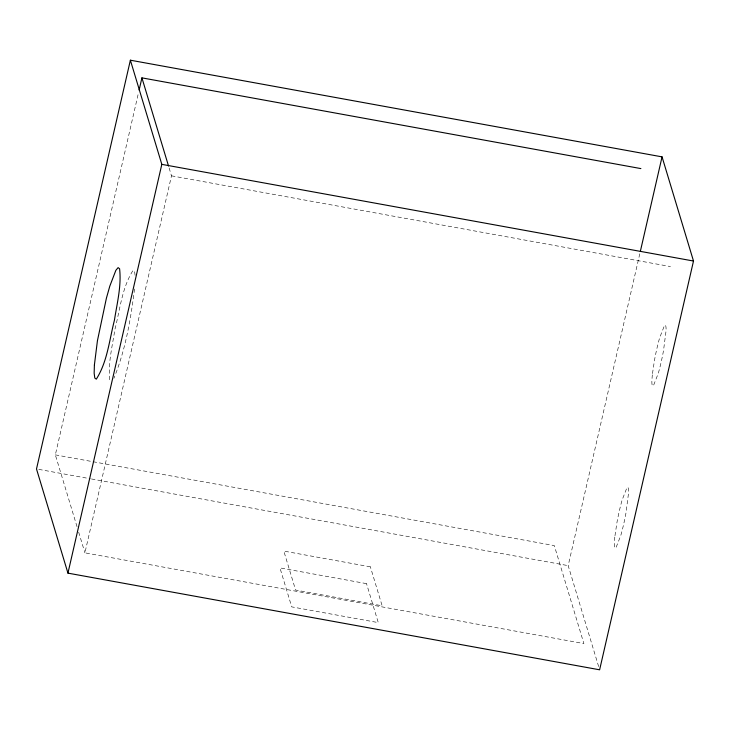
<?xml version="1.0" encoding="UTF-8"?>
<svg xmlns="http://www.w3.org/2000/svg" width="730" height="730" viewBox="0 0 730 730"><rect width="100%" height="100%" fill="white"/><g stroke="black" fill="none" stroke-linecap="round" stroke-linejoin="round"><path stroke-width="0.55" stroke-dasharray="3.65 2.74" d="M134.53 288.971C130.761 319.256 125.496 349.935 113.907 378.295M77.033 526.713L55.343 454.872L138.609 92.281M55.343 454.872L554.307 545.602L583.881 643.568L84.917 552.838L171.495 175.83L168.867 167.124M598.646 666.554L568.177 565.64L640.11 252.398M171.495 175.83L670.468 266.56M38.745 469.372L90.337 478.761M91.46 478.962L568.177 565.64M78.676 532.161L84.917 552.838M135.087 275.338L134.575 271.469L133.079 270.355C121.974 287.693 120.039 309.493 114.975 329.148C112.356 346.166 107.803 363.476 109.783 380.768M614.797 536.997L614.386 542.417A16.617 2.546 -79.7 0 0 615.992 547.692L620.81 535.4A43.654 6.689 -79.7 0 0 626.011 512.752L628.548 492.996A16.617 2.546 -79.7 0 0 626.933 487.722L622.124 500.014A43.654 6.689 -79.7 0 0 616.923 522.662L614.797 536.997M652.31 374.837L651.899 380.257A16.617 2.546 -79.7 0 0 653.505 385.531L658.323 373.249A43.654 6.689 -79.7 0 0 663.515 350.592L666.052 330.845A16.617 2.546 -79.7 0 0 664.446 325.571L659.628 337.853A43.654 6.689 -79.7 0 0 654.436 360.51L652.31 374.837M370.375 566.827L283.815 551.086L295.586 590.05L382.137 605.79L370.375 566.827M366.515 583.635L279.955 567.904L291.717 606.867L378.277 622.608L366.515 583.635"/><path stroke-width="1.09" d="M130.378 60.198L36.5 468.97L67.945 573.132L599.622 669.802L693.5 261.03L662.055 156.868L130.378 60.198L161.823 164.359L67.945 573.132M139.12 90.064L141.921 77.864L640.885 168.593M640.365 251.284L662.055 156.868M161.823 164.359L693.5 261.03M141.921 77.864L168.539 166.038M94.398 364.973L94.152 373.203L94.8 378.049L96.296 379.162C107.392 361.815 109.336 340.025 114.4 320.361C117.019 303.351 121.572 286.041 119.592 268.749L118.105 267.627L115.869 270.319L109.819 286.105L106.416 298.141L97.428 340.755L94.398 364.973"/></g></svg>
